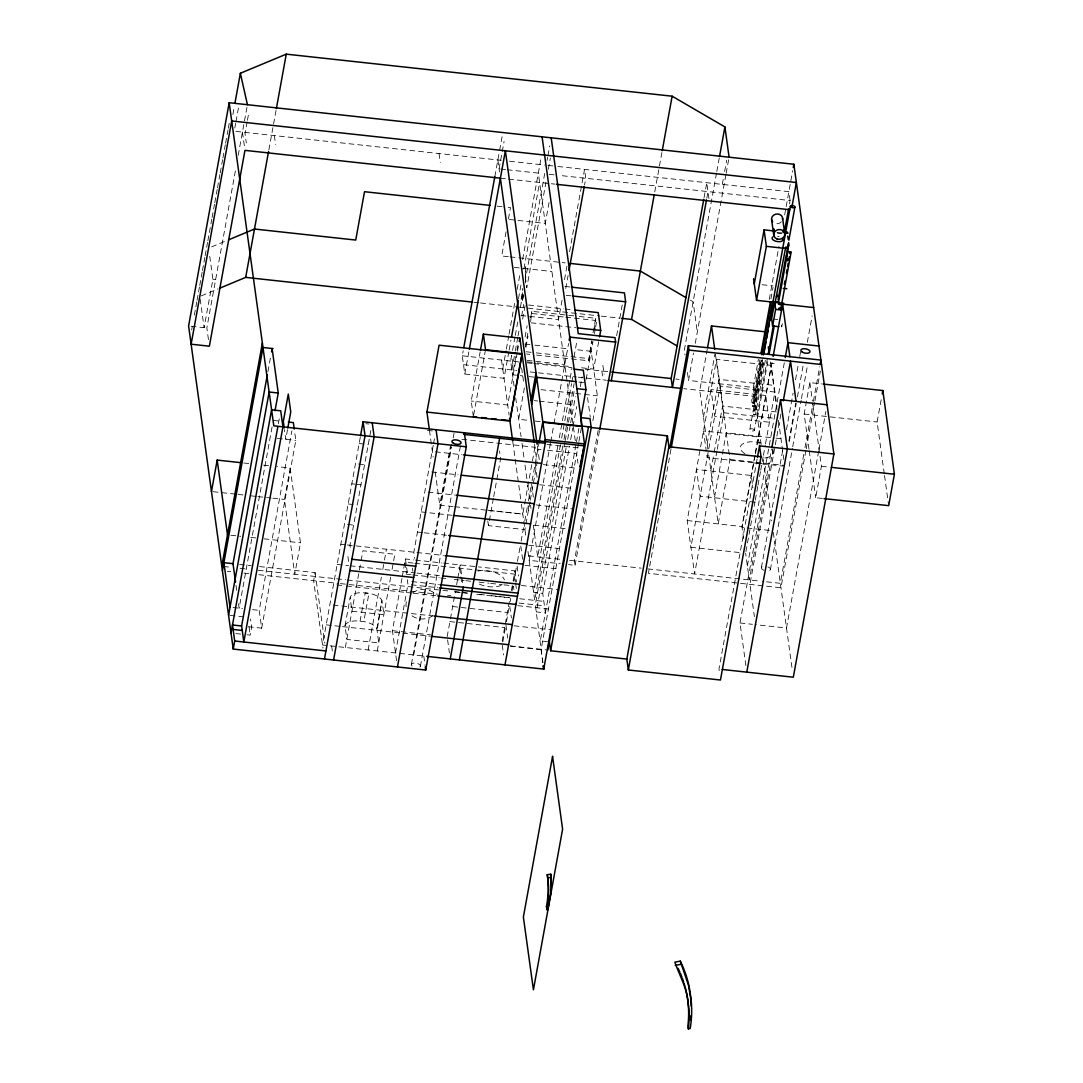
<?xml version="1.0" encoding="UTF-8"?>
<svg xmlns="http://www.w3.org/2000/svg" width="1083" height="1083" viewBox="0 0 1083 1083"><rect width="100%" height="100%" fill="white"/><g stroke="black" fill="none" stroke-linecap="round" stroke-linejoin="round"><path stroke-width="0.75" stroke-dasharray="5 3.75" d="M525.296 279.82L525.512 266.784L525.431 282.92M759.86 359.773L752.076 402.578L752.793 403.201L753.876 402.998L761.647 360.192M762.662 360.138L754.282 406.233L753.213 406.423L752.495 405.814L760.875 359.705M753.876 402.998L752.076 402.578M753.199 410.931L754.932 410.89M754.282 406.233L752.523 406.044M765.329 360.355L755.46 414.681L754.377 414.884L753.66 414.261L763.542 359.935M755.46 414.681L753.7 414.491M191.65 330.004L192.246 326.687M194.358 315.112L195.549 308.506M195.861 306.855L196.754 301.886M197.052 300.235L198.257 293.615M198.555 291.963L199.462 287.009M199.759 285.357L200.964 278.737M201.262 277.086L202.169 272.117M202.467 270.466L203.672 263.859M203.97 262.208L204.877 257.24M205.174 255.588L206.379 248.968M206.677 247.317L207.57 242.362M207.882 240.71L209.073 234.09M209.385 232.439L211.781 219.213M212.078 217.561L214.488 204.321M214.786 202.67L217.196 189.444M217.493 187.792L219.89 174.566M220.201 172.914L222.597 159.675M222.895 158.023L225.305 144.797M225.602 143.146L228.012 129.919M228.31 128.268L229.813 119.996M232.886 114.5L234.388 106.256M234.821 127.997L235.688 123.164M235.986 121.553L238.91 105.43M209.736 256.346L212.904 279.292L204.118 327.648L200.03 298.136M208.45 339.561L206.853 327.946L235.81 168.569M238.219 155.316L247.127 106.324M247.141 121.932L245.015 133.588L246.315 142.942M247.438 120.267L248.643 113.62M268.868 149.833L276.07 110.249M267.894 371.672L270.601 356.781M272.063 427.054L239.153 608.186L238.544 603.732M278.372 423.71L279.252 418.864M246.992 634.787L250.187 635.139L251.649 627.084L250.525 618.989M287.523 429.626L285.777 439.305L284.423 429.599M248.305 626.719L261.68 628.167L259.216 610.365L291.841 430.899M290.163 468.046L300.492 542.813L294.779 574.247L284.45 499.466L290.163 468.046L276.896 466.597M261.68 628.167L295.808 440.402L294.468 430.682M259.541 566.571L315.112 572.623L313.637 580.678L322.951 648.108M360.273 437.315L322.531 644.994L425.159 656.176M370.792 430.56L349.958 545.25L350.608 549.92M345.003 625.879A15.961 7.446 10.3 0 1 360.07 621.141L364.416 621.642A14.323 6.674 10.3 0 1 376.762 628.546L378.806 642.909L346.871 639.43L345.003 625.879L350.134 597.681A15.961 7.446 10.3 0 1 365.201 592.929L369.547 593.43A14.323 6.674 10.3 0 1 381.893 600.334L377.114 630.672M345.328 647.472L360.829 562.239M361.126 560.601L362.913 550.773L394.835 554.252L391.559 572.271M360.07 621.141L365.201 592.929L368.937 593.335L363.807 621.547M368.139 649.962L381.378 577.117M382.786 569.374L384.194 561.617M384.479 560.073L386.441 549.23M376.857 628.844L381.988 600.632L383.937 614.697L352.002 611.218L350.134 597.681M377.263 650.951L391.261 573.922M396.581 660.725L392.439 630.685L401.915 578.498M402.213 576.873L405.462 558.963L413.76 559.87M395.512 652.941L407.953 584.441L407.303 579.676M433.241 445.262L413.814 552.208L414.667 558.435M433.525 443.719L434.649 437.518M508.848 351.745L504.028 378.292L464.797 374.028L462.279 355.779L463.186 350.797M494.85 176.543L499.331 151.891M499.629 150.266L502.553 134.157M499.101 168.84L504.082 141.44M453.06 506.546L439.779 505.098L450.447 446.372M411.418 664.285L451.692 442.703M413.747 654.931L451.489 447.252M453.181 437.952L454.021 433.308M464.797 374.028L469.02 350.784M420.394 666.397L460.668 444.815M473.379 416.603L471.227 401.021L480.121 352.083M506.086 231.789L501.7 255.967L508.374 256.698M508.428 218.888L510.486 207.611L503.771 206.88M473.677 414.965L485.238 351.339M447.171 636.655L450.135 620.342M450.42 618.786L455.469 590.98M456.62 584.658L457.54 579.567M457.811 578.119L460.207 564.933L461.737 576.061M502.742 368.951L506.059 350.702M506.357 349.037L508.766 335.757M509.064 334.106L515.102 300.912M517.214 289.296L519.921 274.351M522.642 259.419L541.256 156.994M509.159 350.08L510.959 340.13M518.5 298.637L521.221 283.705M523.928 268.76L539.618 182.458M512.557 350.405L514.98 337.097M515.278 335.432L518.31 318.781M520.422 307.139L522.548 295.483M544.722 173.442L525.566 278.845L526.798 287.74L545.954 182.35M547.091 160.379L547.687 157.157M547.971 155.546L549.731 145.867M523.603 294.549L522.331 300.627L521.41 300.736L521.167 299.003A127.496 111.481 -7.9 0 0 522.588 288.403M511.853 369.939L515.007 352.652M515.305 350.987L517.728 337.679M518.026 336.014L518.933 331.019M521.654 316.033L523.779 304.391M548.323 169.273L550.381 157.996M515.833 356.591L512.53 374.786L522.48 375.869M517.038 349.971L518.243 343.352M522.629 319.174L525.269 304.661M517.2 352.801L507.71 405.001L471.227 401.021M517.498 351.163L518.391 346.276M529.966 501.889L524.93 529.614L488.447 525.648L493.482 497.909M493.713 496.623L500.59 458.759L499.52 450.961M549.081 202.453L545.277 223.409L517.484 220.377M525.093 336.975L527.137 325.699M525.377 346.763L528.017 332.251M530.643 317.752L531.821 311.308L567.113 315.153M525.972 347.372L528.03 336.096M530.656 321.583L531.821 311.308M524.389 387.863L518.676 419.283L528.626 420.366M564.487 279.658L567.181 264.848M569.577 251.676L584.536 169.381L585.768 178.289L584.563 184.868M454.725 506.722L522.791 514.141L534.934 447.157M562.063 300.194L558.557 319.539L527.502 316.155M565.719 288.552L568.115 275.393M502.174 641.109L510.025 597.884M511.393 590.425L512.868 582.275M513.139 580.759L514.939 570.89L478.442 566.91M502.81 641.962L505.896 624.918L507.724 638.117M506.465 621.818L509.281 606.318M510.12 601.674L510.689 598.574M512.097 590.817L512.949 586.174M513.789 581.517L516.605 566.03M517.444 561.373L520.26 545.873M521.113 541.229L523.928 525.729M524.768 521.085L527.583 505.585M528.436 500.928L531.536 483.884L533.35 497.083M532.091 480.784L538.86 443.583M530.264 500.251L537.087 462.725L534.488 443.935M550.421 443.407L529.167 560.331L560.304 563.715M550.719 441.769L553.711 425.321M554.009 423.683L561.468 382.583M561.779 380.932L568.575 343.541M557.813 446.074L537.682 556.865L533.296 525.16M559.315 437.816L569.834 379.93M570.132 378.278L571.932 368.355M574.044 356.781L577.049 340.252M560.452 444.707L533.608 592.415L542.732 593.403L545.426 612.897L536.302 611.909L566.463 445.952M561.657 438.074L571.54 383.693M571.824 382.069L572.704 377.236M562.754 446.034L534.704 600.388L527.868 550.854M563.959 439.4L574.098 383.599M564.879 442.189L535.313 604.828L542.854 662.634M565.177 440.537L568.196 423.94M568.494 422.275L574.721 388.039M567.668 439.305L570.375 424.374M570.673 422.708L575.398 396.73M542.732 593.403L569.468 446.237M570.673 439.63L572.772 428.056M573.083 426.391L576.684 406.558M580.285 386.712L582.099 376.789M536.572 355.102L588.665 360.774L591.575 340.82M593.037 332.765L595.677 318.267L578.877 316.426M588.665 360.774L592.171 341.443M594.229 330.153L595.677 318.267M586.106 379.429L592.97 341.632M594.445 333.578L595.325 328.731M595.609 327.12L597.071 319.065M575.885 445.045L540.295 640.879L549.419 641.881M576.467 441.823L579.107 427.325M578.633 443.042L541.067 649.732L510.337 646.037M578.931 441.377L581.341 428.151M598.655 341.7L593.674 369.1L578.755 367.475M592.861 420.624L597.369 395.809L591.223 351.298L574.626 349.498M598.182 430.235L574.437 560.872L575.059 565.326L568.507 564.609M575.059 565.326L599.698 429.734M616.647 335.676L622.63 302.766M654.755 191.881L661.943 152.283M704.058 197.634L706.779 182.702L709.081 199.394M706.793 198.243L707.998 191.61M716.513 173.118L684.334 350.161L684.998 354.94M716.811 171.466L719.207 158.28M670.959 449.296L648.433 573.313L780.951 587.758L805.901 450.514M722.28 184.394L723.458 177.95M724.622 171.493L726.679 160.216M761.159 444.517L753.294 387.484L688.517 380.431L693.499 353.031M695.259 343.352L725.867 174.918M726.151 173.307L729.089 157.197M707.294 349.092L699.78 390.421L708.309 452.166M703.476 417.117L714.888 354.303M716.932 451.002L694.582 573.963L687.204 520.557L716.499 359.38L771.231 365.337L776.998 407.059M707.158 443.827L718.882 379.361L773.614 385.318M710.854 470.536L713.859 453.994M714.157 452.342L722.564 406.057L777.296 412.027M717.23 449.337L723.877 412.785L716.499 359.38M714.536 497.232L726.26 432.767L774.359 438.006M715.416 354.317L729.942 459.463L718.232 523.942L708.539 453.845M753.294 387.484L758.411 359.272M769.268 299.517L778.921 246.41M784.661 214.881L785.865 208.247M786.163 206.582L792.688 170.694M770.934 298.854L773.018 287.333M761.132 360.016L754.513 396.378L683.684 388.662M789.507 203.875L790.103 200.545L559.112 175.378M749.842 429.342L762.446 359.664M754.959 411.12L764.246 360.084M754.337 430.398A2.315 1.083 10.3 0 0 751.345 428.733A2.315 1.083 10.3 0 0 750.587 430.479A2.315 1.083 10.3 0 0 754.337 430.398L767.251 359.299M757.504 417.97L767.712 361.763M743.628 538.711L741.95 526.528L755.013 454.603M755.311 452.992L771.231 365.337M755.203 455.104L742.072 527.407L745.334 527.773M755.501 453.533L772.247 361.329M757.125 459.111L718.963 669.118L719.396 672.232M782.346 323.655L781.736 326.985L781.154 322.707M745.93 551.572L752.279 516.672M752.577 515.007L755 501.713M755.298 500.048L757.829 486.118M758.019 485.103L760.456 471.674M760.726 470.144L763.149 456.85M763.42 455.374L765.261 445.221M765.519 443.759L774.927 392.046L720.195 386.076L690.9 547.267L742.315 552.858M747.378 565.895L769.025 446.846M769.323 445.194L784.349 362.507M745.876 665.585L739.987 622.969L771.543 449.337M773.181 448.66L749.328 579.933L745.632 553.223M780.884 414.058L749.937 584.373L754.391 616.606M761.403 567.533L783.144 447.942M786.461 429.667L793.094 393.129M795.518 379.835L798.225 364.89M799.741 356.578L800.946 349.931M788.857 441.106L795.761 403.079M789.304 441.512L796.222 403.472M797.426 396.865L803.437 363.78M807.336 342.282L812.155 315.83M770.379 569.644L792.418 448.389M792.715 446.724L801.163 400.223M801.461 398.558L807.498 365.337M809.001 449.174L804.141 414.031L809.854 382.61L821.469 383.869M803.776 454.332L780.342 583.304L762.378 581.354M804.98 447.712L813.089 403.066M813.387 401.414L819.709 366.69M806.199 448.863L814.606 402.551M814.917 400.9L820.318 371.144M818.667 451.097L786.515 628.032L755.501 624.661M818.965 449.445L825.882 411.418M822.335 498.424L815.702 497.706L821.415 466.272L812.629 402.686M884.297 473.867L877.122 421.991L881.332 398.828M522.331 300.627L523.617 295.212M752.495 405.814L754.255 406.003M753.66 414.261L755.42 414.451M211.659 246.87L225.426 241.13M201.343 295.862L218.157 288.85M522.209 268.936L525.756 268.516M521.167 299.003L522.087 298.894M235.877 131.395L501.199 160.311M509.538 161.218L544.546 165.036M547.89 165.388L556.215 166.295M557.88 166.484L788.871 191.65L790.536 203.672M500.739 169.016L505.639 169.557M507.277 169.733L538.332 173.118L567.194 382.137M549.108 174.295L557.447 175.202M500.387 178.194L506.925 178.898M508.563 179.088L549.69 183.569M551.382 183.744L554.74 184.11M497.07 206.149L502.092 206.691M509.321 219.497L515.846 220.201M510.052 256.874L565.177 262.885M762.094 284.721L773.045 285.912M514.317 267.379L522.493 268.273M524.131 268.449L551.91 271.481M564.947 286.426L569.902 286.954M566.179 295.321L571.134 295.862M773.154 319.025L777.716 319.526M528.585 305.027L563.417 308.817M565.082 309.007L573.367 309.914M473.867 302.238L478.903 302.793M480.581 302.969L517.484 306.99M519.163 307.179L599.698 315.952M601.376 316.141L619.828 318.145M568.792 315.329L577.198 316.25M532.132 313.529L564.053 317.008M565.732 317.184L595.988 320.487M212.904 279.292L215.639 279.59M520.964 315.451L525.864 315.979M531.049 322.829L575.831 327.716M770.555 363.171L774.196 363.563M524.876 344.069L533.161 344.976M534.826 345.152L567.993 348.767M526.176 351.785L534.582 352.692M536.261 352.882L588.353 358.554M526.487 354.006L529.844 354.371M527.164 360.395L564.757 364.497M527.326 361.871L535.625 362.778M537.29 362.954L570.457 366.568M191.136 326.24L206.853 327.946M462.279 355.779L518.919 361.952M527.218 362.846L532.186 363.387M533.851 363.577L572 367.733M585.267 369.181L608.429 371.699M675.914 379.05L679.068 379.402M463.51 364.673L516.835 370.494M530.101 371.929L536.735 372.66M538.4 372.836L576.549 376.992M578.2 377.168L584.834 377.899M586.499 378.075L606.372 380.241M529.113 376.586L534.095 377.128M578.877 382.015L585.51 382.732M753.89 402.89L752.062 402.686L751.142 396.012M804.141 414.031L877.122 421.991M540.972 389.663L597.369 395.809M723.877 412.785L775.293 418.39M534.339 400.629L537.601 400.981M539.239 401.17L570.294 404.555M776.01 438.182L780.992 438.723M535.259 421.097L540.241 421.639M821.415 466.272L828.048 467.003M729.942 459.463L784.674 465.433M761.904 463.659L707.172 457.689L706.482 452.68M753.782 462.942L783.171 466.137M365.837 423.697L368.883 424.035M427.379 430.411L434.107 431.142M546.996 444.477L581.205 448.2M461.899 439.292L534.948 447.252M273.282 420.407L279.969 421.138M537.831 449.228L541.067 449.58M547.524 450.284L576.616 453.452L577.97 463.172M359.136 443.516L368.261 444.504M435.434 451.828L461.764 454.698M543.341 464.621L577.55 468.357M277.41 438.398L295.808 440.402M754.919 502.16L700.173 496.204L696.491 469.494L751.223 475.464L752.902 487.648M358.514 463.998L364.605 464.661M431.779 471.971L458.109 474.841M539.672 484.778L573.882 488.501M243.729 462.983L248.697 463.524M263.629 465.149L268.598 465.69M351.813 483.817L354.858 484.142M356.375 484.304L360.937 484.805M428.11 492.129L454.44 494.999M687.204 520.557L741.95 526.528M536.017 504.922L571.851 508.82M746.959 527.949L769.823 530.44M487.946 510.242L522.778 514.046M348.157 503.961L357.282 504.949M421.138 511.907L452.41 515.318M533.987 525.241L566.558 528.788M213.134 491.696L236.351 494.227M238.016 494.417L242.985 494.958M251.283 495.865L256.251 496.407M257.916 496.583L271.183 498.031M272.848 498.207L284.45 499.466M347.535 524.443L353.613 525.106M417.469 532.064L422.451 532.606M424.103 532.782L448.755 535.462M528.694 545.209L562.903 548.946M528.558 555.877L561.576 559.478M569.631 560.358L641.136 568.142M647.81 568.873L760.753 581.178M340.834 544.248L345.721 544.79M347.345 544.966L443.461 555.43M525.025 565.367L559.234 569.089M230.828 535.219L240.778 536.302M250.742 537.385L255.71 537.94M264.008 538.833L300.492 542.813M415.425 560.046L441.959 562.943M443.61 563.119L476.791 566.734M413.178 563.092L404.88 562.185L406.423 573.313M414.83 563.268L514.357 574.112L515.454 582.058M337.165 564.405L348.577 565.637M350.202 565.827L415.371 572.921M416.996 573.097L441.431 575.763M521.37 585.51L558.842 589.585M406.084 574.18L411.066 574.721M412.718 574.897L439.251 577.794M440.916 577.97L447.55 578.701M454.183 579.419L464.133 580.502M465.798 580.691L470.767 581.233M479.065 582.126L489.015 583.209M490.68 583.399L502.282 584.658M503.947 584.847L512.232 585.741M411.851 581.585L438.398 584.468M239.641 564.405L251.256 565.664M411.269 584.806L437.816 587.69M223.477 566.477L231.843 567.384M240.047 568.277L248.576 569.211M258.296 570.267L345.626 579.784M347.305 579.96L447.699 590.898M454.386 591.629L461.087 592.36M462.752 592.536L467.775 593.091M479.485 594.364L484.507 594.919M491.195 595.636L497.896 596.367M499.561 596.557L509.606 597.654M519.65 598.737L543.828 601.376M455.293 591.927L460.275 592.469M461.927 592.645L468.56 593.362M476.858 594.269L485.157 595.176M486.809 595.352L508.374 597.708M739.987 622.969L752.401 624.322M227.376 571.283L230.693 571.648M243.919 573.083L248.873 573.624M258.796 574.707L338.749 583.412M340.428 583.602L437.505 594.174M447.55 595.271L450.894 595.636M518.974 603.055L544.438 605.83M336.772 584.901L344.908 585.795M346.546 585.971L411.702 593.064M413.327 593.24L436.138 595.731M517.715 605.654L551.924 609.391M452.64 606.534L507.372 612.491M333.104 605.045L432.483 615.875M514.046 625.798L551.518 629.886M449.905 621.588L504.637 627.558M233.075 607.522L242.497 608.551M252.529 609.634L259.216 610.365M392.439 630.685L430.587 634.841M326.186 624.85L340.847 626.448M342.472 626.624L401.116 633.014M402.754 633.189L430.438 636.208M230.165 615.415L246.125 617.161M510.323 645.942L546.225 649.854M235.81 633.569L240.602 634.096M690.277 300.14L693.12 301.805L697.303 332.075M884.527 475.532L888.453 503.988M809.854 382.61L812.399 401.008M809.231 450.853L815.702 497.706M770.379 361.952L777.066 410.349M778.447 420.366L783.875 459.666M763.231 459.449L771.705 520.842M773.316 532.43L792.174 669.023M759.237 444.301L758.222 436.95L703.49 430.993L706.251 451.015M687.421 372.457L688.517 380.431M602.879 365.337L604.111 374.244M601.85 370.982L603.082 379.889M587.555 397.569L590.289 417.348M567.424 383.748L575.439 441.823M497.869 159.946L499.534 171.953M537.371 445.939L539.388 460.559M535.192 463.741L537.696 481.894M521.613 367.827L522.548 374.501M522.778 376.18L523.928 384.519M512.882 364.308L511.65 355.4L510.635 361.045L514.344 387.971M515.711 397.854L521.085 436.706M522.006 443.38L524.077 458.407M524.998 465.081L527.529 483.438M527.773 485.103L530.304 503.46M530.535 505.138L530.995 508.469M528.098 505.68L529.235 513.938M501.51 360.057L509.118 415.155M512.828 441.959L521.18 502.512M521.41 504.177L525.783 535.774M520.774 545.981L522.602 559.18M517.119 566.125L518.486 576.021M514.939 570.89L516.469 582.018M515.67 583.656L516.334 588.421M513.45 586.269L513.911 589.572M509.795 606.426L511.393 617.973M439.035 153.529L440.253 162.436M487.797 520.964L488.447 525.648M502.241 645.062L503.609 654.971M461.954 577.645L463.05 585.592M459.612 568.155L461.818 584.048M429.45 430.357L433.119 456.931M435.19 471.877L439.779 505.098M447.604 639.836L449.404 652.873M412.406 568.155L412.84 571.283M423.791 656.027L425.077 665.368M405.462 558.963L407.438 573.273M347.9 556.527L348.983 564.324M274.365 135.592L275.596 144.499M331.655 645.982L332.725 653.78M315.112 572.623L324.846 643.167M242.443 132.112L244.731 148.696M249.063 627.043L250.187 635.139M235.999 585.375L236.92 592.049M541.04 649.286L542.84 662.498M777.702 236.378A5.55 2.586 10.3 0 1 779.11 236.69M781.398 221.771A5.55 4.86 -7.9 0 1 774.832 223.355M772.369 449.635A16.665 7.771 10.3 0 1 763.447 458.123M744.928 453.763A16.665 7.771 10.3 0 1 743.493 443.461A16.665 7.771 10.3 0 1 764.043 443.935M522.575 292.789A127.496 111.481 -7.9 0 1 521.41 300.736M767.901 566.91A4.63 2.166 10.3 0 1 770.446 569.374A4.63 2.166 10.3 0 1 767.373 570.863M763.881 570.267A4.63 2.166 10.3 0 1 763.339 566.409M433.159 615.51A16.854 14.742 -7.9 0 1 409.564 613.709M406.166 606.778A16.854 14.742 -7.9 0 1 407.235 599.156M412.488 592.888A16.854 14.742 -7.9 0 1 436.083 594.689M412.109 666.031A4.63 2.166 10.3 0 1 413.043 663.243A4.63 2.166 10.3 0 1 419.202 664.299A4.63 2.166 10.3 0 1 419.351 667.263M501.226 585.307A16.665 7.771 10.3 0 1 476.046 582.37M477.982 571.066A16.665 7.771 10.3 0 1 504.407 579.919M765.749 395.512L711.017 389.542L714.712 416.251L769.444 422.221L765.749 395.512"/><path stroke-width="1.5" d="M550.814 884.54L550.814 874.238L547.267 874.658A127.496 111.481 -7.9 0 1 546.468 906.471L546.915 909.666L547.836 909.558L550.827 893.231L550.814 874.238M426.783 656.352L543.747 669.091L584.495 443.908L542.082 136.81M777.053 301.521L777.188 302.726M774.413 306.327L785.649 247.587M780.857 308.614L779.043 308.303L780.857 308.614L791.091 252.231L789.304 251.811L791.091 252.231M722.239 669.47L793.311 677.213L833.883 453.98L793.853 164.25L229.176 102.723L188.604 325.956L233.238 649.069L425.727 670.039L466.286 446.805L464.35 432.794M234.984 102.953L240.372 73.265L286.264 54.15L672.137 96.197L724.906 126.928L729.089 157.197M219.687 288.213L245.692 277.383L268.57 151.485M276.368 108.598L286.264 54.15M211.469 491.52L217.182 460.085L240.412 462.617M221.798 566.287L262.37 343.054M222.421 570.741L262.979 347.508L273.024 348.604M235.539 582.031L233.007 563.674L267.298 374.989M271.508 351.813L272.104 348.496L278.25 393.007L275.028 410.741M228.567 615.252L269.139 392.019L278.25 393.007M231.031 633.054L271.589 409.821L280.714 410.809L282.934 426.837L243.824 642.002L241.617 625.988L277.789 426.932M233.238 649.069L234.7 641.014L232.493 624.986L241.617 625.988M287.821 428.015L290.745 411.906L288.295 394.104L283.313 421.504L284.206 427.975M360.544 435.772L363.089 421.761L584.319 445.858M324.467 659.005L365.025 435.772L363.089 421.761M333.591 660.007L374.149 436.774L372.214 422.749M429.22 428.692L426.932 412.081L439.089 345.193L522.101 354.236L534.257 442.27M397.447 666.966L438.006 443.732L436.07 429.707M463.795 347.481L494.85 176.543M469.332 349.132L505.368 150.794L545.548 441.634L504.976 664.867M480.419 350.445L483.384 334.133L519.867 338.113L522.02 353.694L509.863 420.583M450.244 658.911L463.28 587.176M511.569 336.813L518.202 300.302M459.368 659.899L499.642 438.277M519.285 341.375L519.867 338.113M522.101 354.236L509.944 421.125L426.932 412.081M531.063 400.277L536.044 372.877M531.685 404.731L536.667 377.331L575.885 381.595M569.008 270.452L584.265 186.52M538.996 442.785L542.813 421.829L591.156 427.095M544.708 442.744L545.263 439.63L584.495 443.908L580.041 466.435M569.157 340.319L569.739 337.097L615.631 342.093L599.698 429.734M580.881 417.781L585.984 389.663L583.29 370.169L574.18 369.181M599.535 336.867L600.713 330.423L598.249 312.621L575.032 310.09M547.849 650.03L588.489 426.905M833.883 453.98L759.535 445.885L761.038 456.782L720.466 680.016L628.33 669.984L626.827 659.073L550.651 650.775L591.223 427.541L589.991 418.647L580.867 417.645L581.639 426.499L542.867 422.275M611.299 380.783L625.649 301.805L624.417 292.897L571.553 287.144M677.213 346.005L631.579 319.431L654.146 195.184M662.241 150.632L672.137 96.197M706.495 199.908L672.421 387.443L671.189 378.536L703.76 199.299M626.827 659.073L667.399 435.84L591.223 427.541M719.505 156.629L724.906 126.928M628.33 669.984L668.901 446.751L667.399 435.84M669.754 448.159L688.382 345.639L820.9 360.07L820.305 363.387M671.27 447.645L688.991 350.08L688.382 345.639M707.592 347.44L711.504 325.942L764.571 331.736M754.269 283.868L764.084 229.88L773.465 230.896M773.749 302.211L756.543 300.343L766.358 246.342L764.084 229.88M793.27 167.472L793.853 164.25M761.051 353.193L770.324 302.157M761.769 354.777L771.34 302.089M784.363 232.141L788.6 208.87M763.366 354.926L790.414 206.108M764.165 351.894L765.952 342.025M766.561 338.735L768.05 330.505M768.646 327.201L769.255 323.912M769.851 320.622L773.438 300.857M783.781 303.254L774.656 302.265L771.638 318.862L772.612 325.983L778.704 326.646M791.984 206.677L796.371 182.499L231.694 120.971L191.122 344.204L209.371 346.194L244.961 150.361L500.387 178.194L537.141 444.287M776.944 296.796C780.315 293.886 774.426 298.475 777.201 295.172M772.612 325.983L775.631 309.386L774.656 302.265M768.158 354.331L773.262 326.227M778.068 299.761L786.19 255.114M786.786 251.811L788.289 243.54M788.884 240.236L794.895 207.164A2.315 1.083 10.3 0 0 791.917 205.499A2.315 1.083 10.3 0 0 791.159 207.246A2.315 1.083 10.3 0 0 794.895 207.164M774.277 325.658L769.214 353.491L768.294 346.858M778.745 301.088L788.262 248.724L787.801 245.435M784.349 284.233L784.931 281.011M786.393 272.957L786.975 269.735M787.571 266.513L788.153 263.291M788.735 260.069L789.317 256.847M789.913 253.639C792.688 250.566 787.138 254.424 789.994 252.38M773.14 356.429L782.63 304.174L813.658 307.558M757.423 457.459L759.535 445.885M785.243 357.552L787.95 342.661L818.965 346.046M771.841 447.685L780.559 399.735L827.087 404.798M783.293 400.832L790.509 361.14L796.073 401.427M746.783 672.15L787.355 448.917L780.559 399.735M882.239 393.86L882.835 390.557L823.121 384.045M882.835 390.557L894.396 474.232L888.683 505.653L824.001 498.613M773.803 228.933L774.196 230.99M778.663 302.698C779.11 300.005 775.509 302.915 778.772 302.035M788.004 233.292L787.192 231.992L786.705 233.441M788.329 260.502C789.372 258.147 784.958 259.839 787.463 260.813M786.759 248.359C786.488 244.785 784.62 249.293 785.04 247.939M788.438 259.812L786.84 259.216M780.301 304.594L778.501 304.174L780.315 304.472M228.472 239.857L254.478 229.027L355.738 240.06L364.524 191.705L490.355 205.418M680.286 961.135L674.831 962.178C679.298 975.011 686.649 987.466 687.949 1001.518A132.6 115.949 -7.9 0 1 688.341 1028.85L690.169 1028.498A135.199 118.223 -7.9 0 0 691.225 1001.112L688.409 984.948L680.286 961.135A135.199 118.223 -7.9 0 1 691.225 1006.121M675.264 965.373L680.72 964.344M546.915 909.666A127.496 111.481 -7.9 0 0 547.714 877.866L551.261 877.447M546.468 906.471L547.389 906.363L547.836 909.558M556.418 184.3L789.724 209.709M782.847 231.924L785.987 232.263M766.358 246.342L783.564 248.224M570.199 263.426L640.364 271.075L685.999 297.649M783.239 288.362L786.894 288.755M780.004 308.506L783.05 308.831M775.631 309.386L781.723 310.049M572.785 296.038L625.649 301.805M245.692 277.383L472.188 302.062M621.507 318.334L631.579 319.431M577.483 327.892L600.713 330.423M688.991 350.08L821.523 364.524M522.02 353.694L485.536 349.714L483.384 334.133M611.719 372.065L671.189 378.536M608.01 380.417L680.462 388.31M576.86 388.675L585.984 389.663M473.379 416.603L476.696 416.969M481.678 417.51L486.646 418.052M491.628 418.593L496.596 419.135M501.578 419.676L508.211 420.394M668.901 446.751L761.038 456.782M831.365 467.355L894.396 474.232M463.795 434.378L545.25 443.245M288.335 422.045L293.344 422.6L294.238 429.071M466.286 446.805L273.809 425.836L229.176 102.723M463.402 454.874L541.595 463.389M461.372 475.207L537.926 483.546M456.078 495.175L534.271 503.69M454.048 515.494L530.602 523.834M448.755 535.462L526.947 543.991M445.086 555.606L523.279 564.135M351.894 559.261L415.75 566.219M443.055 575.939L519.623 584.279M349.836 570.551L413.706 577.51M440.05 584.658L518.012 593.146M233.007 563.674L223.883 562.686L230.029 607.184M439.468 587.879L517.43 596.367M437.762 595.907L515.955 604.422M434.107 616.051L512.3 624.58M432.076 636.384L508.631 644.723M233.102 629.44L242.226 630.441M234.7 641.014L325.929 650.951M783.902 229.907L784.282 231.965A5.55 2.586 10.3 0 1 783.686 232.507M240.372 73.265L247.425 104.713M787.734 236.067L788.194 239.329M788.641 242.592L789.087 245.855M782.616 218.17L784.458 231.518M786.664 253.3L787.111 256.509M787.476 259.162L787.598 260.055M773.722 229.176L773.912 230.584M771.583 219.511L773.736 235.092M782.63 304.174L789.886 356.7M753.565 278.751L756.543 300.343M711.504 325.942L714.726 349.308M615.631 342.093L615.009 337.639L578.254 333.632L551.193 137.812M688.341 1028.85L687.908 1025.642A132.6 115.949 -7.9 0 0 685.295 987.588M549.419 641.881L550.651 650.775M509.579 418.498L512.692 441.052M547.267 874.658L547.714 877.866M425.294 666.925L425.727 670.039M217.182 460.085L227.511 534.867M678.093 968.297A132.6 115.949 -7.9 0 1 679.84 972.047M680.395 973.306A132.6 115.949 -7.9 0 1 681.938 977.137M682.425 978.436A132.6 115.949 -7.9 0 1 683.766 982.335M684.172 983.635A132.6 115.949 -7.9 0 1 684.943 986.275M690.913 1015.719A135.199 118.223 -7.9 0 1 690.507 1019.834M782.346 238.436A5.55 2.586 10.3 0 1 777.296 241.563A5.55 2.586 10.3 0 1 772.856 236.92M772.599 221.839A5.55 4.86 -7.9 0 1 775.807 214.15A5.55 4.86 -7.9 0 1 782.576 219.443M781.615 233.129A5.55 2.586 10.3 0 1 777.432 232.723M552.56 756.408L523.373 917.017L533.418 989.808L562.605 829.185L552.56 756.408M543.747 669.091L543.3 665.869L543.747 669.091M776.985 238.937A5.55 4.86 -7.9 0 0 784.769 233.738A5.55 4.86 -7.9 0 0 775.997 230.571A5.55 4.86 -7.9 0 0 776.985 238.937M802.422 352.219A4.63 2.166 10.3 0 0 809.922 352.043A4.63 2.166 10.3 0 0 803.952 348.712A4.63 2.166 10.3 0 0 802.422 352.219M453.466 443.326A4.63 2.166 10.3 0 0 460.965 443.164A4.63 2.166 10.3 0 0 454.995 439.833A4.63 2.166 10.3 0 0 453.466 443.326"/></g></svg>
